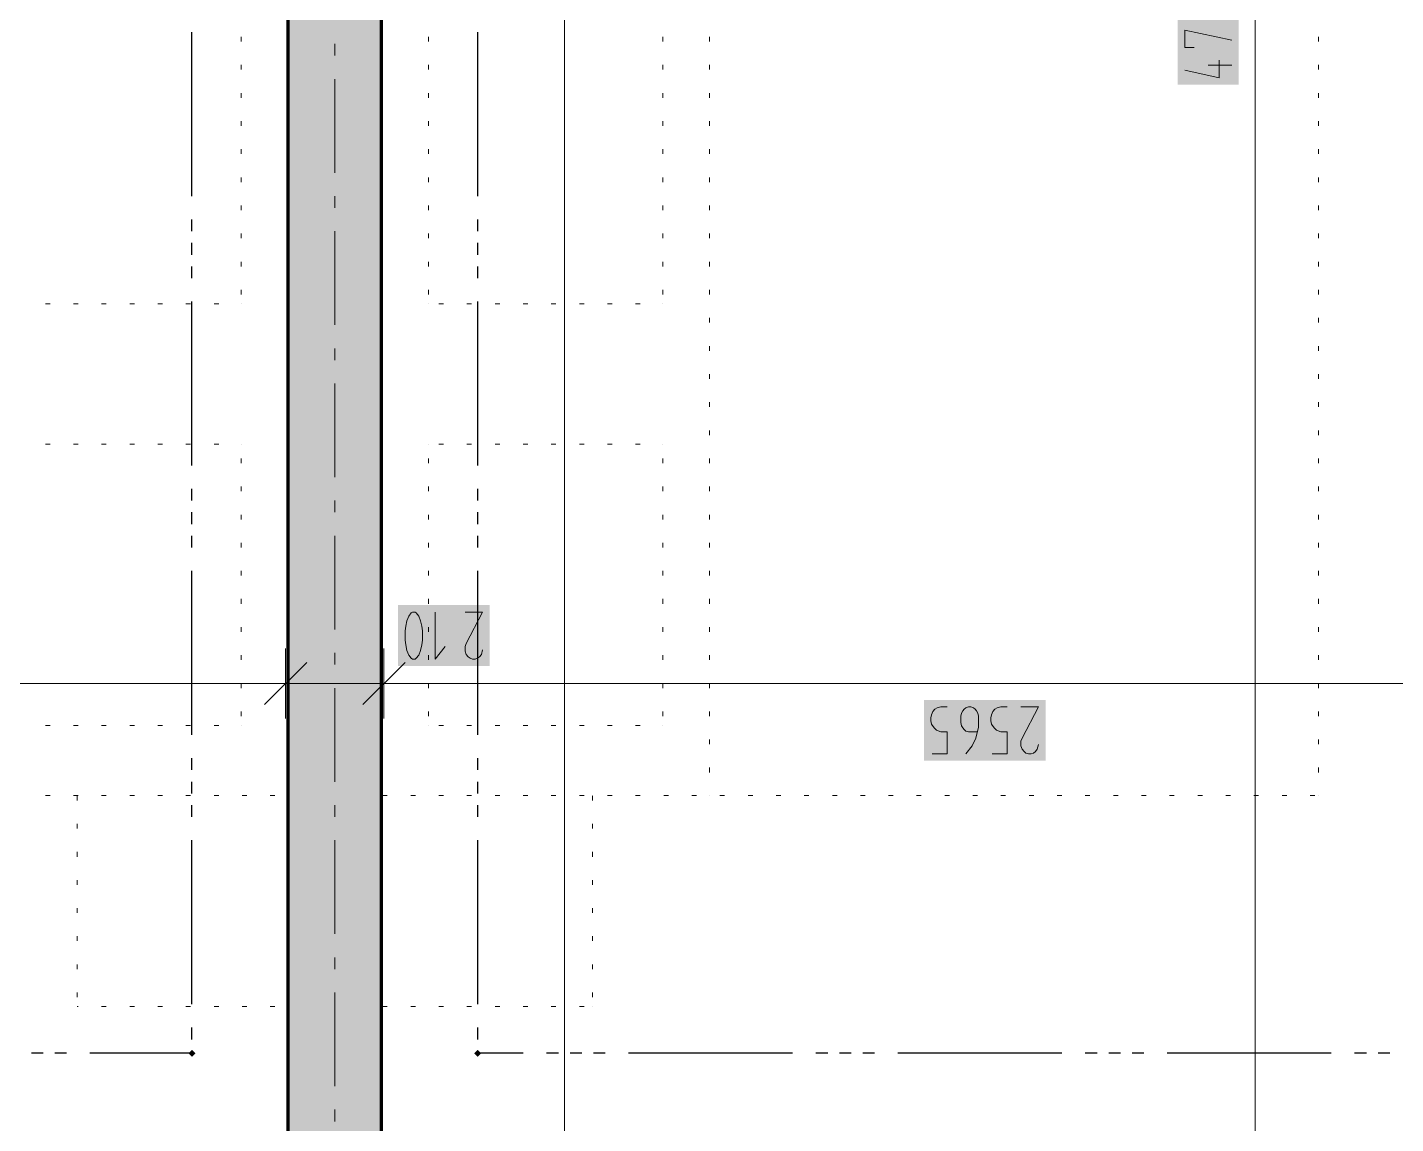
# Model space of a CAD drawing. Header units: millimetres. Extents: x 0 to 594, y 0 to 420.
# Drawn here: x 284.24 to 313.77, y 159.02 to 182.68 of the extents above; entities that cross this region are included whole.
import ezdxf

# ---------------------------------------------------------------- set-up
doc = ezdxf.new("R2010")
doc.units = ezdxf.units.MM
doc.header["$LTSCALE"] = 8
for name, color, linetype in [('PDF_Koty delkove', 7, 'Continuous'), ('PDF_Nabytek', 7, 'Continuous'), ('PDF_Osy hlavni', 7, 'Continuous'), ('PDF_Pozarni useky', 7, 'Continuous'), ('PDF_Steny obvodove nosne', 7, 'Continuous')]:
    doc.layers.add(name, color=color, linetype=linetype)

msp = doc.modelspace()

# ---------------------------------------------------------------- linework, layer by layer
at = {"layer": 'PDF_Koty delkove', "lineweight": 18}
for points in [[(295.834, 154.678), (295.834, 158.52), (295.834, 177.255), (295.834, 212.435), (295.834, 213.567), (295.834, 215.033), (295.834, 217.041), (295.834, 236.566), (295.834, 243.694)], [(310.74, 158.52), (310.74, 197.784), (310.74, 206.995), (310.74, 208.461), (310.74, 238.437), (310.74, 241.166), (310.74, 243.694)], [(309.424, 182.245), (309.223, 182.245), (309.223, 182.623), (310.234, 182.407)], [(309.964, 181.975), (309.964, 181.596), (309.223, 181.759)], [(310.234, 181.867), (309.729, 181.867)], [(293.04, 170.061), (293.04, 169.05), (293.256, 169.319)], [(293.688, 170.061), (294.067, 170.061), (293.715, 169.387), (293.688, 169.319), (293.688, 169.218), (293.715, 169.151), (293.756, 169.101), (293.796, 169.066), (293.85, 169.05), (293.904, 169.05), (293.958, 169.066)], [(289.815, 169.281), (289.815, 168.523), (289.815, 167.765)], [(291.938, 169.281), (291.938, 168.523), (291.938, 167.765)], [(293.958, 169.066), (293.999, 169.101), (294.039, 169.151), (294.067, 169.251)], [(290.27, 168.978), (289.36, 168.068)], [(292.393, 168.978), (291.483, 168.068)], [(419.32, 168.523), (417.196, 168.523), (412.171, 168.523), (391.265, 168.523), (389.799, 168.523), (355.629, 168.523), (353.506, 168.523), (319.335, 168.523), (317.869, 168.523), (291.938, 168.523), (289.815, 168.523), (263.883, 168.523), (262.417, 168.523), (228.247, 168.523), (226.124, 168.523)], [(303.769, 167.006), (304.093, 167.006), (304.093, 167.477), (303.957, 167.477), (303.863, 167.512), (303.809, 167.562), (303.756, 167.646), (303.742, 167.713), (303.742, 167.781), (303.756, 167.848), (303.782, 167.915), (303.823, 167.966), (303.876, 168), (303.957, 168.017), (304.093, 168.017)], [(304.741, 167.477), (304.552, 167.477), (304.498, 167.495), (304.457, 167.528), (304.431, 167.562), (304.404, 167.612), (304.39, 167.68), (304.39, 167.814), (304.404, 167.882), (304.431, 167.932), (304.457, 167.966), (304.498, 168), (304.552, 168.017), (304.606, 168.017), (304.66, 168), (304.7, 167.966), (304.727, 167.932), (304.755, 167.882), (304.768, 167.814), (304.768, 167.579), (304.714, 167.343), (304.633, 167.174), (304.498, 167.006)], [(305.065, 167.006), (305.389, 167.006), (305.389, 167.477), (305.254, 167.477), (305.16, 167.512), (305.105, 167.562), (305.052, 167.646), (305.038, 167.713), (305.038, 167.781), (305.052, 167.848), (305.079, 167.915)], [(305.079, 167.915), (305.119, 167.966), (305.173, 168), (305.254, 168.017), (305.389, 168.017)], [(305.686, 168.017), (306.064, 168.017), (305.713, 167.343), (305.686, 167.275), (305.686, 167.174), (305.713, 167.107), (305.753, 167.057), (305.794, 167.022), (305.848, 167.006), (305.902, 167.006), (305.956, 167.022), (305.996, 167.057), (306.037, 167.107), (306.064, 167.208)]]:
    msp.add_lwpolyline(points, dxfattribs=at)
msp.add_lwpolyline([(292.392, 169.656), (292.392, 169.454), (292.406, 169.353), (292.433, 169.235), (292.473, 169.134), (292.527, 169.066), (292.554, 169.05), (292.608, 169.05), (292.635, 169.066), (292.689, 169.134), (292.729, 169.235), (292.757, 169.353), (292.771, 169.454), (292.771, 169.656), (292.757, 169.757), (292.729, 169.875), (292.689, 169.976), (292.635, 170.044), (292.608, 170.061), (292.554, 170.061), (292.527, 170.044), (292.473, 169.976), (292.433, 169.875), (292.406, 169.757)], close=True, dxfattribs=at)
at = {"layer": 'PDF_Koty delkove', "color": 7, "lineweight": 18, "true_color": 0xffffff, "transparency": 33554559}
for points in [[(310.386, 181.445), (310.386, 184.07), (309.071, 181.445), (309.071, 184.07)], [(294.218, 170.213), (292.241, 170.213), (294.218, 168.899), (292.241, 168.899)], [(306.216, 168.169), (303.591, 168.169), (306.216, 166.855), (303.591, 166.855)]]:
    msp.add_solid(points, dxfattribs=at)
at = {"layer": 'PDF_Nabytek', "lineweight": 13}
for points in [[(288.854, 182.376), (288.854, 182.477)], [(289.865, 182.376), (289.865, 182.477)], [(291.887, 182.376), (291.887, 182.477)], [(292.898, 182.376), (292.898, 182.477)], [(297.953, 182.376), (297.953, 182.477)], [(298.964, 182.376), (298.964, 182.477)], [(312.106, 182.376), (312.106, 182.477)], [(288.854, 181.769), (288.854, 181.871)], [(289.865, 181.769), (289.865, 181.871)], [(291.887, 181.769), (291.887, 181.871)], [(292.898, 181.769), (292.898, 181.871)], [(297.953, 181.769), (297.953, 181.871)], [(298.964, 181.769), (298.964, 181.871)], [(312.106, 181.769), (312.106, 181.871)], [(288.854, 181.163), (288.854, 181.264)], [(289.865, 181.163), (289.865, 181.264)], [(291.887, 181.163), (291.887, 181.264)], [(292.898, 181.163), (292.898, 181.264)], [(297.953, 181.163), (297.953, 181.264)], [(298.964, 181.163), (298.964, 181.264)], [(312.106, 181.163), (312.106, 181.264)], [(288.854, 180.556), (288.854, 180.657)], [(289.865, 180.556), (289.865, 180.657)], [(291.887, 180.556), (291.887, 180.657)], [(292.898, 180.556), (292.898, 180.657)], [(297.953, 180.556), (297.953, 180.657)], [(298.964, 180.556), (298.964, 180.657)], [(312.106, 180.556), (312.106, 180.657)], [(288.854, 179.95), (288.854, 180.051)], [(289.865, 179.95), (289.865, 180.051)], [(291.887, 179.95), (291.887, 180.051)], [(292.898, 179.95), (292.898, 180.051)], [(297.953, 179.95), (297.953, 180.051)], [(298.964, 179.95), (298.964, 180.051)], [(312.106, 179.95), (312.106, 180.051)], [(288.854, 179.343), (288.854, 179.444)], [(289.865, 179.343), (289.865, 179.444)], [(291.887, 179.343), (291.887, 179.444)], [(292.898, 179.343), (292.898, 179.444)], [(297.953, 179.343), (297.953, 179.444)], [(298.964, 179.343), (298.964, 179.444)], [(312.106, 179.343), (312.106, 179.444)], [(288.854, 178.737), (288.854, 178.838)], [(289.865, 178.737), (289.865, 178.838)], [(291.887, 178.737), (291.887, 178.838)], [(292.898, 178.737), (292.898, 178.838)], [(297.953, 178.737), (297.953, 178.838)], [(298.964, 178.737), (298.964, 178.838)], [(312.106, 178.737), (312.106, 178.838)], [(288.854, 178.13), (288.854, 178.231)], [(289.865, 178.13), (289.865, 178.231)], [(291.887, 178.13), (291.887, 178.231)], [(292.898, 178.13), (292.898, 178.231)], [(297.953, 178.13), (297.953, 178.231)], [(298.964, 178.13), (298.964, 178.231)], [(312.106, 178.13), (312.106, 178.231)], [(288.854, 177.523), (288.854, 177.625)], [(289.865, 177.523), (289.865, 177.625)], [(291.887, 177.523), (291.887, 177.625)], [(292.898, 177.523), (292.898, 177.625)], [(297.953, 177.523), (297.953, 177.625)], [(298.964, 177.523), (298.964, 177.625)], [(312.106, 177.523), (312.106, 177.625)], [(288.854, 176.917), (288.854, 177.018)], [(289.865, 176.917), (289.865, 177.018)], [(291.887, 176.917), (291.887, 177.018)], [(292.898, 176.917), (292.898, 177.018)], [(297.953, 176.917), (297.953, 177.018)], [(298.964, 176.917), (298.964, 177.018)], [(312.106, 176.917), (312.106, 177.018)], [(284.731, 176.717), (284.63, 176.717)], [(285.338, 176.717), (285.237, 176.717)], [(285.945, 176.717), (285.843, 176.717)], [(286.551, 176.717), (286.45, 176.717)], [(287.158, 176.717), (287.057, 176.717)], [(287.764, 176.717), (287.663, 176.717)], [(288.371, 176.717), (288.27, 176.717)], [(288.854, 176.717), (288.854, 176.717)], [(288.854, 176.717), (288.854, 176.717)], [(292.898, 176.717), (292.898, 176.717)], [(292.898, 176.717), (292.898, 176.717)], [(293.224, 176.717), (293.122, 176.717)], [(293.83, 176.717), (293.729, 176.717)], [(294.437, 176.717), (294.336, 176.717)], [(295.043, 176.717), (294.942, 176.717)], [(295.65, 176.717), (295.549, 176.717)], [(296.256, 176.717), (296.155, 176.717)], [(296.863, 176.717), (296.762, 176.717)], [(297.47, 176.717), (297.369, 176.717)], [(297.953, 176.717), (297.953, 176.717)], [(297.953, 176.717), (297.953, 176.717)], [(289.865, 176.31), (289.865, 176.411)], [(291.887, 176.31), (291.887, 176.411)], [(298.964, 176.31), (298.964, 176.411)], [(312.106, 176.31), (312.106, 176.411)], [(289.865, 175.704), (289.865, 175.805)], [(291.887, 175.704), (291.887, 175.805)], [(298.964, 175.704), (298.964, 175.805)], [(312.106, 175.704), (312.106, 175.805)], [(289.865, 175.097), (289.865, 175.198)], [(291.887, 175.097), (291.887, 175.198)], [(298.964, 175.097), (298.964, 175.198)], [(312.106, 175.097), (312.106, 175.198)], [(289.865, 174.491), (289.865, 174.592)], [(291.887, 174.491), (291.887, 174.592)], [(298.964, 174.491), (298.964, 174.592)], [(312.106, 174.491), (312.106, 174.592)], [(289.865, 173.884), (289.865, 173.985)], [(291.887, 173.884), (291.887, 173.985)], [(298.964, 173.884), (298.964, 173.985)], [(312.106, 173.884), (312.106, 173.985)], [(284.731, 173.684), (284.63, 173.684)], [(285.338, 173.684), (285.237, 173.684)], [(285.945, 173.684), (285.843, 173.684)], [(286.551, 173.684), (286.45, 173.684)], [(287.158, 173.684), (287.057, 173.684)], [(287.764, 173.684), (287.663, 173.684)], [(288.371, 173.684), (288.27, 173.684)], [(288.854, 173.684), (288.854, 173.684)], [(288.854, 173.684), (288.854, 173.684)], [(292.898, 173.684), (292.898, 173.684)], [(292.898, 173.684), (292.898, 173.684)], [(293.224, 173.684), (293.122, 173.684)], [(293.83, 173.684), (293.729, 173.684)], [(294.437, 173.684), (294.336, 173.684)], [(295.043, 173.684), (294.942, 173.684)], [(295.65, 173.684), (295.549, 173.684)], [(296.256, 173.684), (296.155, 173.684)], [(296.863, 173.684), (296.762, 173.684)], [(297.47, 173.684), (297.369, 173.684)], [(297.953, 173.684), (297.953, 173.684)], [(297.953, 173.684), (297.953, 173.684)], [(288.854, 173.277), (288.854, 173.378)], [(289.865, 173.277), (289.865, 173.378)], [(291.887, 173.277), (291.887, 173.378)], [(292.898, 173.277), (292.898, 173.378)], [(297.953, 173.277), (297.953, 173.378)], [(298.964, 173.277), (298.964, 173.378)], [(312.106, 173.277), (312.106, 173.378)], [(288.854, 172.671), (288.854, 172.772)], [(289.865, 172.671), (289.865, 172.772)], [(291.887, 172.671), (291.887, 172.772)], [(292.898, 172.671), (292.898, 172.772)], [(297.953, 172.671), (297.953, 172.772)], [(298.964, 172.671), (298.964, 172.772)], [(312.106, 172.671), (312.106, 172.772)], [(288.854, 172.064), (288.854, 172.165)], [(289.865, 172.064), (289.865, 172.165)], [(291.887, 172.064), (291.887, 172.165)], [(292.898, 172.064), (292.898, 172.165)], [(297.953, 172.064), (297.953, 172.165)], [(298.964, 172.064), (298.964, 172.165)], [(312.106, 172.064), (312.106, 172.165)], [(288.854, 171.458), (288.854, 171.559)], [(289.865, 171.458), (289.865, 171.559)], [(291.887, 171.458), (291.887, 171.559)], [(292.898, 171.458), (292.898, 171.559)], [(297.953, 171.458), (297.953, 171.559)], [(298.964, 171.458), (298.964, 171.559)], [(312.106, 171.458), (312.106, 171.559)], [(288.854, 170.851), (288.854, 170.952)], [(289.865, 170.851), (289.865, 170.952)], [(291.887, 170.851), (291.887, 170.952)], [(292.898, 170.851), (292.898, 170.952)], [(297.953, 170.851), (297.953, 170.952)], [(298.964, 170.851), (298.964, 170.952)], [(312.106, 170.851), (312.106, 170.952)], [(288.854, 170.244), (288.854, 170.346)], [(289.865, 170.244), (289.865, 170.346)], [(291.887, 170.244), (291.887, 170.346)], [(292.898, 170.244), (292.898, 170.346)], [(297.953, 170.244), (297.953, 170.346)], [(298.964, 170.244), (298.964, 170.346)], [(312.106, 170.244), (312.106, 170.346)], [(288.854, 169.638), (288.854, 169.739)], [(289.865, 169.638), (289.865, 169.739)], [(291.887, 169.638), (291.887, 169.739)], [(292.898, 169.638), (292.898, 169.739)], [(297.953, 169.638), (297.953, 169.739)], [(298.964, 169.638), (298.964, 169.739)], [(312.106, 169.638), (312.106, 169.739)], [(288.854, 169.031), (288.854, 169.132)], [(289.865, 169.031), (289.865, 169.132)], [(291.887, 169.031), (291.887, 169.132)], [(292.898, 169.031), (292.898, 169.132)], [(297.953, 169.031), (297.953, 169.132)], [(298.964, 169.031), (298.964, 169.132)], [(312.106, 169.031), (312.106, 169.132)], [(288.854, 168.425), (288.854, 168.526)], [(289.865, 168.425), (289.865, 168.526)], [(291.887, 168.425), (291.887, 168.526)], [(292.898, 168.425), (292.898, 168.526)], [(297.953, 168.425), (297.953, 168.526)], [(298.964, 168.425), (298.964, 168.526)], [(312.106, 168.425), (312.106, 168.526)], [(288.854, 167.818), (288.854, 167.919)], [(289.865, 167.818), (289.865, 167.919)], [(291.887, 167.818), (291.887, 167.919)], [(292.898, 167.818), (292.898, 167.919)], [(297.953, 167.818), (297.953, 167.919)], [(298.964, 167.818), (298.964, 167.919)], [(312.106, 167.818), (312.106, 167.919)], [(284.731, 167.618), (284.63, 167.618)], [(285.338, 167.618), (285.237, 167.618)], [(285.945, 167.618), (285.843, 167.618)], [(286.551, 167.618), (286.45, 167.618)], [(287.158, 167.618), (287.057, 167.618)], [(287.764, 167.618), (287.663, 167.618)], [(288.371, 167.618), (288.27, 167.618)], [(288.854, 167.618), (288.854, 167.618)], [(288.854, 167.618), (288.854, 167.618)], [(292.898, 167.618), (292.898, 167.618)], [(292.898, 167.618), (292.898, 167.618)], [(293.224, 167.618), (293.122, 167.618)], [(293.83, 167.618), (293.729, 167.618)], [(294.437, 167.618), (294.336, 167.618)], [(295.043, 167.618), (294.942, 167.618)], [(295.65, 167.618), (295.549, 167.618)], [(296.256, 167.618), (296.155, 167.618)], [(296.863, 167.618), (296.762, 167.618)], [(297.47, 167.618), (297.369, 167.618)], [(297.953, 167.618), (297.953, 167.618)], [(297.953, 167.618), (297.953, 167.618)], [(289.865, 167.212), (289.865, 167.313)], [(291.887, 167.212), (291.887, 167.313)], [(298.964, 167.212), (298.964, 167.313)], [(312.106, 167.212), (312.106, 167.313)], [(289.865, 166.605), (289.865, 166.706)], [(291.887, 166.605), (291.887, 166.706)], [(298.964, 166.605), (298.964, 166.706)], [(312.106, 166.605), (312.106, 166.706)], [(284.731, 166.102), (284.63, 166.102)], [(285.338, 166.102), (285.237, 166.102)], [(285.316, 166.102), (285.316, 166.102)], [(285.316, 165.998), (285.316, 166.099)], [(285.945, 166.102), (285.843, 166.102)], [(286.551, 166.102), (286.45, 166.102)], [(287.158, 166.102), (287.057, 166.102)], [(287.764, 166.102), (287.663, 166.102)], [(288.371, 166.102), (288.27, 166.102)], [(288.977, 166.102), (288.876, 166.102)], [(289.584, 166.102), (289.483, 166.102)], [(289.865, 166.102), (289.865, 166.102)], [(289.865, 166.102), (289.865, 166.102)], [(289.865, 166.102), (289.865, 166.102)], [(289.865, 165.998), (289.865, 166.099)], [(291.887, 166.102), (291.887, 166.102)], [(291.887, 166.102), (291.887, 166.102)], [(291.887, 166.102), (291.887, 166.102)], [(291.887, 165.998), (291.887, 166.099)], [(292.01, 166.102), (291.909, 166.102)], [(292.617, 166.102), (292.516, 166.102)], [(293.224, 166.102), (293.122, 166.102)], [(293.83, 166.102), (293.729, 166.102)], [(294.437, 166.102), (294.336, 166.102)], [(295.043, 166.102), (294.942, 166.102)], [(295.65, 166.102), (295.549, 166.102)], [(296.256, 166.102), (296.155, 166.102)], [(296.436, 166.102), (296.436, 166.102)], [(296.436, 165.998), (296.436, 166.099)], [(296.863, 166.102), (296.762, 166.102)], [(297.47, 166.102), (297.369, 166.102)], [(298.076, 166.102), (297.975, 166.102)], [(298.683, 166.102), (298.582, 166.102)], [(298.964, 166.102), (298.964, 166.102)], [(299.289, 166.102), (299.188, 166.102)], [(299.896, 166.102), (299.795, 166.102)], [(300.503, 166.102), (300.401, 166.102)], [(301.109, 166.102), (301.008, 166.102)], [(301.716, 166.102), (301.615, 166.102)], [(302.322, 166.102), (302.221, 166.102)], [(302.929, 166.102), (302.828, 166.102)], [(303.535, 166.102), (303.434, 166.102)], [(304.142, 166.102), (304.041, 166.102)], [(304.749, 166.102), (304.647, 166.102)], [(305.355, 166.102), (305.254, 166.102)], [(305.962, 166.102), (305.861, 166.102)], [(306.568, 166.102), (306.467, 166.102)], [(307.175, 166.102), (307.074, 166.102)], [(307.781, 166.102), (307.68, 166.102)], [(308.388, 166.102), (308.287, 166.102)], [(308.995, 166.102), (308.894, 166.102)], [(309.601, 166.102), (309.5, 166.102)], [(310.208, 166.102), (310.107, 166.102)], [(310.814, 166.102), (310.713, 166.102)], [(311.421, 166.102), (311.32, 166.102)], [(312.028, 166.102), (311.926, 166.102)], [(312.106, 166.102), (312.106, 166.102)], [(312.106, 166.102), (312.106, 166.102)], [(285.316, 165.392), (285.316, 165.493)], [(289.865, 165.392), (289.865, 165.493)], [(291.887, 165.392), (291.887, 165.493)], [(296.436, 165.392), (296.436, 165.493)], [(285.316, 164.785), (285.316, 164.886)], [(289.865, 164.785), (289.865, 164.886)], [(291.887, 164.785), (291.887, 164.886)], [(296.436, 164.785), (296.436, 164.886)], [(285.316, 164.179), (285.316, 164.28)], [(289.865, 164.179), (289.865, 164.28)], [(291.887, 164.179), (291.887, 164.28)], [(296.436, 164.179), (296.436, 164.28)], [(285.316, 163.572), (285.316, 163.673)], [(289.865, 163.572), (289.865, 163.673)], [(291.887, 163.572), (291.887, 163.673)], [(296.436, 163.572), (296.436, 163.673)], [(285.316, 162.966), (285.316, 163.067)], [(289.865, 162.966), (289.865, 163.067)], [(291.887, 162.966), (291.887, 163.067)], [(296.436, 162.966), (296.436, 163.067)], [(285.316, 162.359), (285.316, 162.46)], [(289.865, 162.359), (289.865, 162.46)], [(291.887, 162.359), (291.887, 162.46)], [(296.436, 162.359), (296.436, 162.46)], [(285.316, 161.752), (285.316, 161.853)], [(289.865, 161.752), (289.865, 161.853)], [(291.887, 161.752), (291.887, 161.853)], [(296.436, 161.752), (296.436, 161.853)], [(285.316, 161.553), (285.316, 161.553)], [(285.338, 161.553), (285.316, 161.553)], [(285.316, 161.553), (285.316, 161.553)], [(285.945, 161.553), (285.843, 161.553)], [(286.551, 161.553), (286.45, 161.553)], [(287.158, 161.553), (287.057, 161.553)], [(287.764, 161.553), (287.663, 161.553)], [(288.371, 161.553), (288.27, 161.553)], [(288.977, 161.553), (288.876, 161.553)], [(289.584, 161.553), (289.483, 161.553)], [(289.865, 161.553), (289.865, 161.553)], [(289.865, 161.553), (289.865, 161.553)], [(291.887, 161.553), (291.887, 161.553)], [(291.887, 161.553), (291.887, 161.553)], [(292.01, 161.553), (291.909, 161.553)], [(292.617, 161.553), (292.516, 161.553)], [(293.224, 161.553), (293.122, 161.553)], [(293.83, 161.553), (293.729, 161.553)], [(294.437, 161.553), (294.336, 161.553)], [(295.043, 161.553), (294.942, 161.553)], [(295.65, 161.553), (295.549, 161.553)], [(296.256, 161.553), (296.155, 161.553)], [(296.436, 161.553), (296.436, 161.553)], [(296.436, 161.553), (296.436, 161.553)]]:
    msp.add_lwpolyline(points, dxfattribs=at)
at = {"layer": 'PDF_Osy hlavni', "lineweight": 18}
for points in [[(290.876, 182.073), (290.876, 182.326)], [(290.876, 179.545), (290.876, 181.567)], [(290.876, 178.787), (290.876, 179.04)], [(290.876, 176.26), (290.876, 178.282)], [(290.876, 175.501), (290.876, 175.754)], [(290.876, 172.974), (290.876, 174.996)], [(290.876, 172.216), (290.876, 172.469)], [(290.876, 169.688), (290.876, 171.71)], [(290.876, 168.93), (290.876, 169.183)], [(290.876, 166.403), (290.876, 168.425)], [(290.876, 165.645), (290.876, 165.897)], [(290.876, 163.117), (290.876, 165.139)], [(290.876, 162.359), (290.876, 162.612)], [(290.876, 159.832), (290.876, 161.853)], [(290.876, 159.073), (290.876, 159.326)]]:
    msp.add_lwpolyline(points, dxfattribs=at)
at = {"layer": 'PDF_Pozarni useky', "lineweight": 30}
for points in [[(287.793, 179.04), (287.793, 182.578)], [(293.96, 179.04), (293.96, 182.579)], [(287.793, 178.282), (287.793, 178.534)], [(293.96, 178.282), (293.96, 178.535)], [(287.793, 177.776), (287.793, 178.029)], [(293.96, 177.776), (293.96, 178.029)], [(287.793, 177.271), (287.793, 177.523)], [(293.96, 177.271), (293.96, 177.524)], [(287.793, 173.227), (287.793, 176.765)], [(293.96, 173.227), (293.96, 176.765)], [(287.793, 172.469), (287.793, 172.721)], [(293.96, 172.469), (293.96, 172.722)], [(287.793, 171.963), (287.793, 172.216)], [(293.96, 171.963), (293.96, 172.216)], [(287.793, 171.458), (287.793, 171.71)], [(293.96, 171.458), (293.96, 171.711)], [(287.793, 167.414), (287.793, 170.952)], [(293.96, 167.414), (293.96, 170.952)], [(287.793, 166.656), (287.793, 166.908)], [(293.96, 166.656), (293.96, 166.909)], [(287.793, 166.15), (287.793, 166.403)], [(293.96, 166.15), (293.96, 166.403)], [(287.793, 165.645), (287.793, 165.897)], [(293.96, 165.645), (293.96, 165.898)], [(287.793, 161.601), (287.793, 165.139)], [(293.96, 161.601), (293.96, 165.139)], [(287.793, 160.842), (287.793, 161.095)], [(293.96, 160.843), (293.96, 161.096)], [(284.58, 160.542), (284.327, 160.542)], [(285.085, 160.542), (284.833, 160.542)], [(287.793, 160.542), (285.591, 160.542)], [(287.793, 160.542), (287.793, 160.59)], [(293.96, 160.542), (293.96, 160.59)], [(294.942, 160.542), (293.96, 160.542)], [(295.701, 160.542), (295.448, 160.542)], [(296.206, 160.542), (295.953, 160.542)], [(296.712, 160.542), (296.459, 160.542)], [(300.755, 160.542), (297.217, 160.542)], [(301.514, 160.542), (301.261, 160.542)], [(302.019, 160.542), (301.766, 160.542)], [(302.525, 160.542), (302.272, 160.542)], [(306.569, 160.542), (303.03, 160.542)], [(307.327, 160.542), (307.074, 160.542)], [(307.832, 160.542), (307.58, 160.542)], [(308.338, 160.542), (308.085, 160.542)], [(312.382, 160.541), (308.843, 160.542)], [(313.14, 160.541), (312.887, 160.541)], [(313.645, 160.541), (313.393, 160.541)]]:
    msp.add_lwpolyline(points, dxfattribs=at)
at = {"layer": 'PDF_Pozarni useky', "lineweight": 30, "transparency": 33554559}
for points in [[(287.869, 160.542), (287.793, 160.466), (287.793, 160.617), (287.717, 160.542)], [(287.793, 160.466), (287.717, 160.542), (287.869, 160.542), (287.793, 160.617)], [(294.035, 160.542), (293.96, 160.466), (293.96, 160.617), (293.884, 160.542)], [(293.96, 160.466), (293.884, 160.542), (294.035, 160.542), (293.96, 160.617)]]:
    msp.add_solid(points, dxfattribs=at)
at = {"layer": 'PDF_Steny obvodove nosne', "lineweight": 70}
msp.add_lwpolyline([(291.887, 156.144), (291.887, 158.52), (291.887, 236.566), (291.887, 239.144), (289.865, 239.144), (289.865, 236.566), (289.865, 158.52), (289.865, 156.144)], close=True, dxfattribs=at)
at = {"layer": 'PDF_Steny obvodove nosne', "color": 9, "lineweight": 9, "true_color": 0xc0c0c0, "transparency": 33554559}
msp.add_solid([(291.887, 156.144), (291.887, 239.144), (289.865, 156.144), (289.865, 239.144)], dxfattribs=at)

doc.saveas('drawing.dxf')
